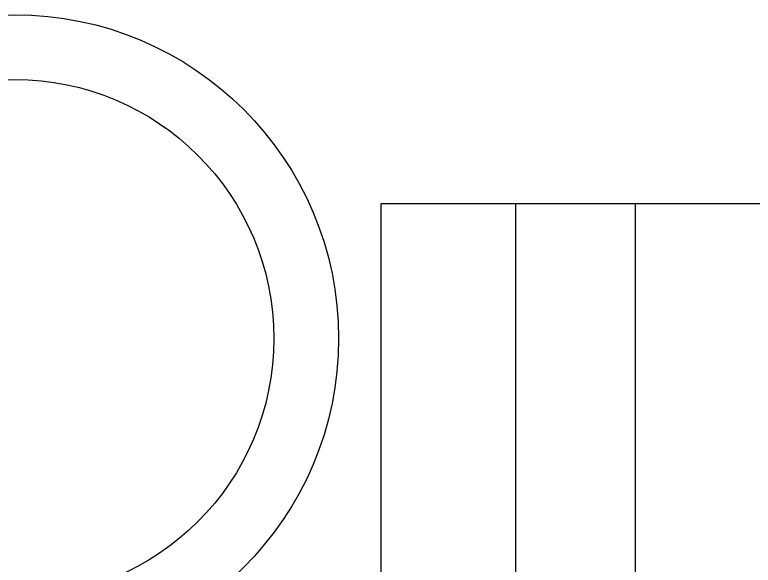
# Model space of a CAD drawing. Header units: millimetres. Extents: x -294625 to 2136527, y -251383 to 128331.
# Drawn here: x 1426418 to 1429838, y -210316 to -207765 of the extents above; entities that cross this region are included whole.
import ezdxf

# ---------------------------------------------------------------- set-up
doc = ezdxf.new("R2010")
doc.units = ezdxf.units.MM
doc.layers.add('N3-NOTE', color=11, linetype='Continuous', lineweight=13)
doc.layers.add('tongchieudai', color=7, linetype='Continuous')
doc.styles.add('P-VNTIMEH', font='vntimeh.shx', dxfattribs={"width": 0.75, "height": 300})
doc.dimstyles.new('N-NOTE', dxfattribs={"dimtxt": 200, "dimasz": 30, "dimexe": 50, "dimexo": 50, "dimgap": 100, "dimtad": 1, "dimdec": 0, "dimdsep": 46, "dimtxsty": 'P-VNTIMEH', "dimblk": 'OPEN30', "dimcen": 0, "dimse1": 1, "dimse2": 1, "dimclrd": 256, "dimclre": 7, "dimclrt": 256, "dimadec": 0, "dimazin": 0, "dimtfac": 1, "dimtdec": 0, "dimtix": 1, "dimtmove": 2, "dimatfit": 3, "dimldrblk": 'OPEN30', "dimfxl": 1, "dimtolj": 1, "dimtzin": 0, "dimarcsym": 0})

# ---------------------------------------------------------------- blocks, each defined once
blk = doc.blocks.new('_Open30')
at = {"color": 0, "linetype": 'ByBlock', "lineweight": -2}
for p, q in [((-1, 0.268), (0, 0)), ((0, 0), (-1, -0.268)), ((0, 0), (-1, 0))]:
    blk.add_line(p, q, dxfattribs=at)

msp = doc.modelspace()

# ---------------------------------------------------------------- linework, layer by layer
at = {"layer": 'tongchieudai', "color": 2}
for radius in [1500, 1200]:
    msp.add_circle((1426417.7, -209264.6), radius, dxfattribs=at)

# ---------------------------------------------------------------- leaders
at = {"layer": 'N3-NOTE'}
for points in [[(1428115.6, -212079.2), (1428115.6, -208639.1), (1459884.9, -208639.1)], [(1428738.3, -212079.2), (1428738.3, -208639.1), (1460507.6, -208639.1)], [(1429293.1, -212079.2), (1429293.1, -208639.1), (1460419.1, -208639.1)]]:
    msp.add_leader(points, dimstyle='N-NOTE', override={"dimasz": 200, "dimtad": 0}, dxfattribs=at)

doc.saveas('drawing.dxf')
